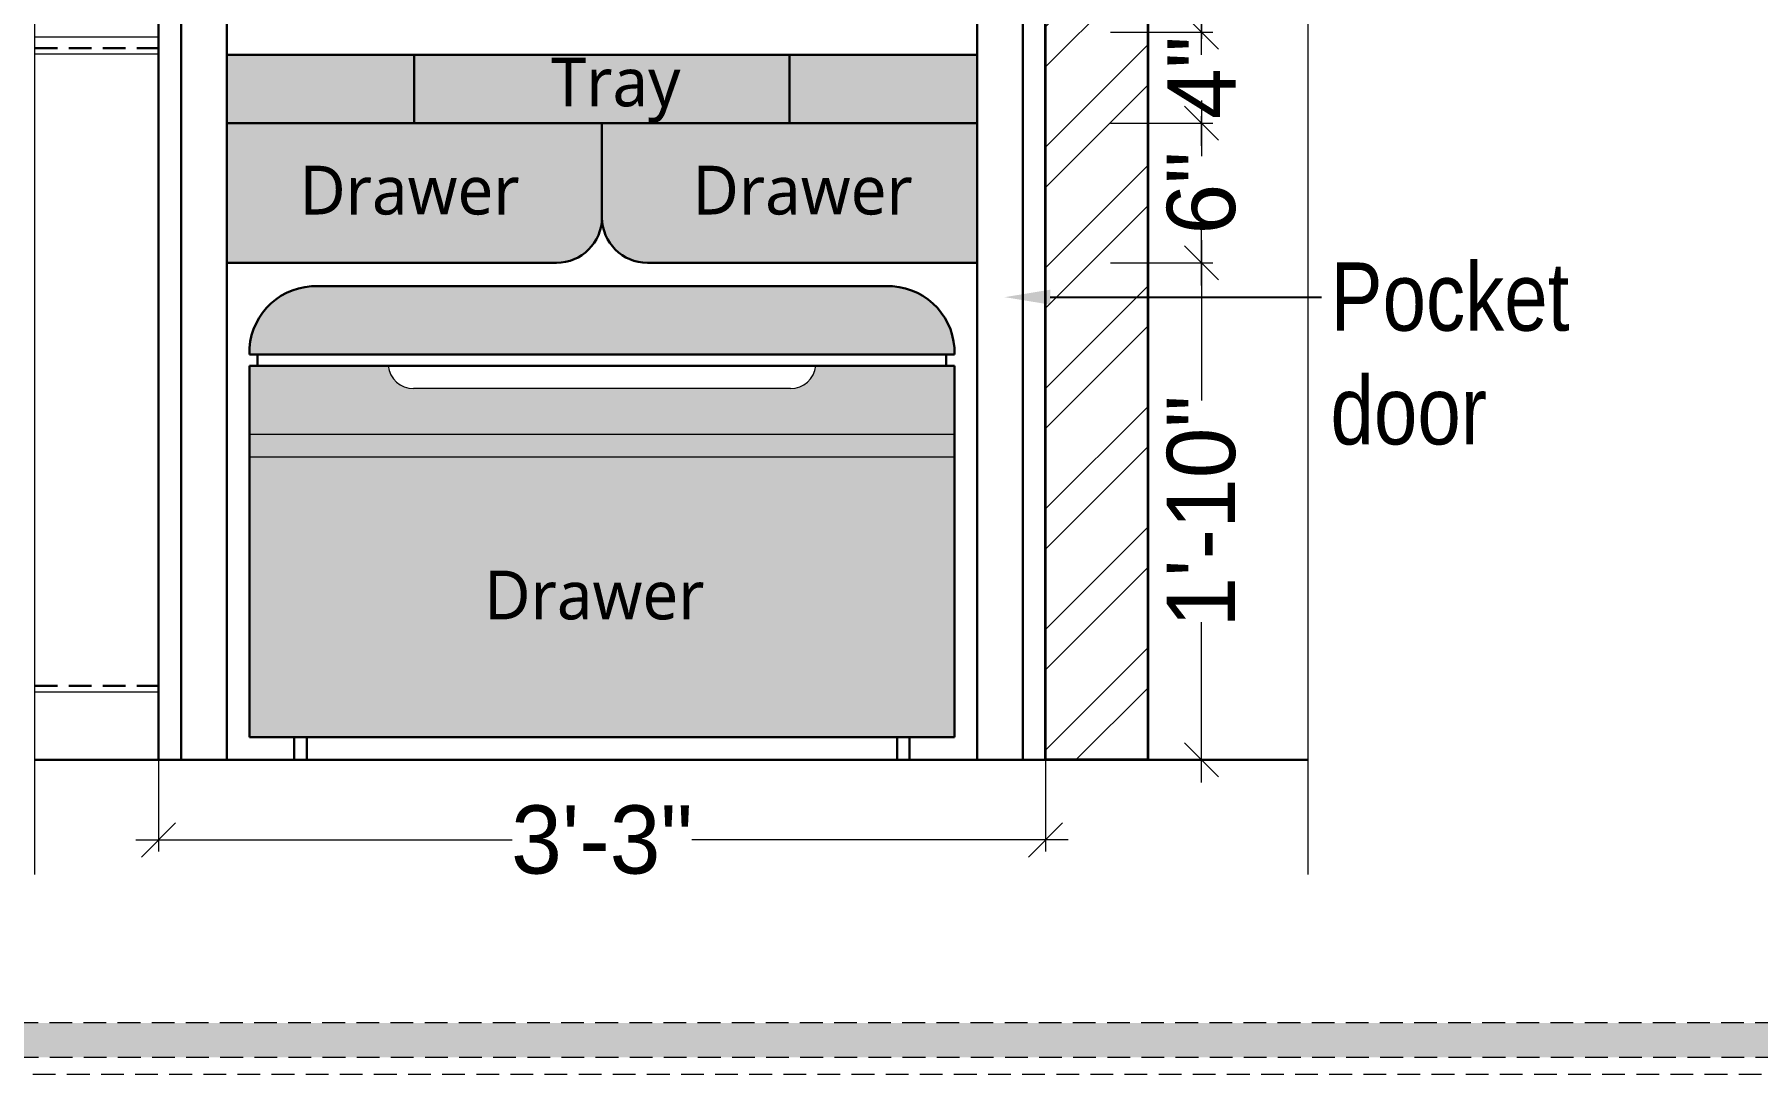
# Model space of a CAD drawing. Header units: millimetres. Extents: x 56222 to 3066687, y -650199 to -121287.
# Drawn here: x 141831.6 to 141907.4, y -185360.4 to -185314.7 of the extents above; entities that cross this region are included whole.
import ezdxf
from ezdxf import colors
from ezdxf.entities.mleader import LeaderData, LeaderLine
from ezdxf.math import Vec2, Vec3

# ---------------------------------------------------------------- set-up
doc = ezdxf.new("R2010")
doc.units = ezdxf.units.MM
doc.header["$MEASUREMENT"] = 0
doc.header["$PDMODE"] = 35
doc.linetypes.add('DASHED', pattern=[0.75, 0.5, -0.25])
doc.linetypes.add('DASHEDX2', pattern=[1.5, 1, -0.5])
doc.layers.get('Defpoints').update_dxf_attribs({"color": 220})
doc.layers.add('AR HATCH-7', color=7, linetype='Continuous')
for name, color, linetype, lineweight in [('Dimension', 10, 'DASHEDX2', 20), ('FURNITURE', 32, 'Continuous', 9), ('furniture dimensions', 1, 'DASHED', 0), ('SECTION ( SLAB PLine )', 104, 'Continuous', 30), ('Text', 7, 'Continuous', 15), ('wall', 7, 'Continuous', 30)]:
    doc.layers.add(name, color=color, linetype=linetype, lineweight=lineweight)
doc.layers.add('hatch', color=250, linetype='Continuous', lineweight=9, transparency=0.5)
doc.styles.add('century g', font='GOTHIC.TTF')
doc.styles.get("Standard").update_dxf_attribs({"font": 'arial.ttf', "height": 6})
doc.styles.add('style4', font='ARIALN.TTF')
doc.dimstyles.new('Archana', dxfattribs={"dimtxt": 2, "dimasz": 0.75, "dimexe": 0.5, "dimexo": 0.5, "dimgap": 0, "dimtad": 0, "dimzin": 0, "dimdsep": 46, "dimlunit": 4, "dimtxsty": 'century g', "dimblk": 'OBLIQUE', "dimcen": 0, "dimdle": 1, "dimclrd": 256, "dimclre": 256, "dimclrt": 256, "dimadec": 0, "dimazin": 0, "dimtfac": 1, "dimtofl": 0, "dimtmove": 1, "dimatfit": 3, "dimfxl": 1, "dimfxlon": 1, "dimtolj": 1, "dimtzin": 0, "dimlwd": -1, "dimlwe": -1, "dimarcsym": 0})

# ---------------------------------------------------------------- blocks, each defined once
blk = doc.blocks.new('_Oblique')
at = {"layer": 'wall', "color": 0, "lineweight": -2}
blk.add_line((-0.5, -0.5), (0.5, 0.5), dxfattribs=at)
blk = doc.blocks.new('*D677')
at = {"layer": 'Defpoints', "color": 0, "linetype": 'Continuous', "lineweight": 30, "transparency": 16777216}
for p in [(141837.0629570294, -185343.6006222925), (141876.0642231197, -185343.6006222925), (141876.0642231197, -185350.1230496022)]:
    blk.add_point(p, dxfattribs=at)
at = {"layer": 'furniture dimensions', "color": 5, "linetype": 'ByBlock', "transparency": 16777216}
blk.add_line((141837.0629570294, -185346.1230496022), (141837.0629570294, -185350.6230496022), dxfattribs=at)
at = {"layer": 'furniture dimensions', "color": 5, "linetype": 'Continuous', "transparency": 16777216}
for p, q in [((141876.0642231197, -185346.1230496022), (141876.0642231197, -185350.6230496022)), ((141836.0629570294, -185350.1230496022), (141852.6193344661, -185350.1230496022)), ((141877.0642231197, -185350.1230496022), (141860.5078456829, -185350.1230496022))]:
    blk.add_line(p, q, dxfattribs=at)
at = {"layer": 'furniture dimensions', "color": 5, "linetype": 'Continuous', "transparency": 16777216, "xscale": 1.5, "yscale": 1.5, "zscale": 1.5, "rotation": 180}
blk.add_blockref('_Oblique', (141837.0629570294, -185350.1230496022), dxfattribs=at)
at = {"layer": 'furniture dimensions', "color": 5, "linetype": 'Continuous', "transparency": 16777216, "xscale": 1.5, "yscale": 1.5, "zscale": 1.5}
blk.add_blockref('_Oblique', (141876.0642231197, -185350.1230496022), dxfattribs=at)
at = {"layer": 'furniture dimensions', "linetype": 'Continuous', "lineweight": 0, "transparency": 16777216, "insert": (141856.5635900745, -185350.1230496022), "char_height": 3, "attachment_point": 5, "style": 'century g'}
blk.add_mtext('\\A1;3\'-3"', dxfattribs=at)
blk = doc.blocks.new('*D678')
at = {"layer": 'Defpoints', "color": 0, "linetype": 'Continuous', "lineweight": 30, "transparency": 16777216}
for p in [(141873.0642231197, -185324.7395349603), (141882.9184087741, -185324.7395349603), (141873.0642231197, -185346.6006222926)]:
    blk.add_point(p, dxfattribs=at)
at = {"layer": 'furniture dimensions', "color": 5, "linetype": 'Continuous', "transparency": 16777216}
for p, q in [((141882.9184087741, -185323.7395349603), (141882.9184087741, -185330.7917645544)), ((141878.9184087741, -185324.7395349603), (141883.4184087741, -185324.7395349603)), ((141882.9184087741, -185347.6006222926), (141882.9184087741, -185340.5483926985))]:
    blk.add_line(p, q, dxfattribs=at)
at = {"layer": 'furniture dimensions', "color": 5, "linetype": 'ByBlock', "transparency": 16777216}
blk.add_line((141878.9184087741, -185346.6006222926), (141883.4184087741, -185346.6006222926), dxfattribs=at)
at = {"layer": 'furniture dimensions', "color": 5, "linetype": 'Continuous', "transparency": 16777216, "xscale": 1.5, "yscale": 1.5, "zscale": 1.5}
for p, rotation in [((141882.9184087741, -185324.7395349603), 90), ((141882.9184087741, -185346.6006222926), 270)]:
    blk.add_blockref('_Oblique', p, dxfattribs=dict(at, rotation=rotation))
at = {"layer": 'furniture dimensions', "linetype": 'Continuous', "lineweight": 0, "transparency": 16777216, "insert": (141882.9184087741, -185335.6700786265), "char_height": 3, "attachment_point": 5, "rotation": 90, "style": 'century g'}
blk.add_mtext('\\A1;1\'-10"', dxfattribs=at)
blk = doc.blocks.new('*D679')
at = {"layer": 'Defpoints', "color": 0, "linetype": 'Continuous', "lineweight": 30, "transparency": 16777216}
for p in [(141873.0642231197, -185318.5925046367), (141882.9184087742, -185318.5925046367), (141873.0642231197, -185324.7395349603)]:
    blk.add_point(p, dxfattribs=at)
at = {"layer": 'furniture dimensions', "color": 5, "linetype": 'Continuous', "transparency": 16777216}
for p, q in [((141882.9184087742, -185317.5925046367), (141882.9184087742, -185320.0528314913)), ((141878.9184087742, -185318.5925046367), (141883.4184087742, -185318.5925046367)), ((141882.9184087742, -185325.7395349603), (141882.9184087742, -185323.2792081058))]:
    blk.add_line(p, q, dxfattribs=at)
at = {"layer": 'furniture dimensions', "color": 5, "linetype": 'ByBlock', "transparency": 16777216}
blk.add_line((141878.9184087742, -185324.7395349603), (141883.4184087742, -185324.7395349603), dxfattribs=at)
at = {"layer": 'furniture dimensions', "color": 5, "linetype": 'Continuous', "transparency": 16777216, "xscale": 1.5, "yscale": 1.5, "zscale": 1.5}
for p, rotation in [((141882.9184087742, -185318.5925046367), 90), ((141882.9184087742, -185324.7395349603), 270)]:
    blk.add_blockref('_Oblique', p, dxfattribs=dict(at, rotation=rotation))
at = {"layer": 'furniture dimensions', "linetype": 'Continuous', "lineweight": 0, "transparency": 16777216, "insert": (141882.9184087742, -185321.6660197985), "char_height": 3, "attachment_point": 5, "rotation": 90, "style": 'century g'}
blk.add_mtext('\\A1;6"', dxfattribs=at)
blk = doc.blocks.new('*D680')
at = {"layer": 'Defpoints', "color": 0, "linetype": 'Continuous', "lineweight": 30, "transparency": 16777216}
for p in [(141873.0642231197, -185314.5925046367), (141882.9184087744, -185314.5925046367), (141873.0642231197, -185318.5925046367)]:
    blk.add_point(p, dxfattribs=at)
at = {"layer": 'furniture dimensions', "color": 5, "linetype": 'Continuous', "transparency": 16777216}
for p, q in [((141882.9184087744, -185313.5925046367), (141882.9184087744, -185314.8916208842)), ((141878.9184087744, -185314.5925046367), (141883.4184087744, -185314.5925046367)), ((141882.9184087744, -185319.5925046367), (141882.9184087744, -185318.2933883893))]:
    blk.add_line(p, q, dxfattribs=at)
at = {"layer": 'furniture dimensions', "color": 5, "linetype": 'ByBlock', "transparency": 16777216}
blk.add_line((141878.9184087744, -185318.5925046367), (141883.4184087744, -185318.5925046367), dxfattribs=at)
at = {"layer": 'furniture dimensions', "color": 5, "linetype": 'Continuous', "transparency": 16777216, "xscale": 1.5, "yscale": 1.5, "zscale": 1.5}
for p, rotation in [((141882.9184087744, -185314.5925046367), 90), ((141882.9184087744, -185318.5925046367), 270)]:
    blk.add_blockref('_Oblique', p, dxfattribs=dict(at, rotation=rotation))
at = {"layer": 'furniture dimensions', "linetype": 'Continuous', "lineweight": 0, "transparency": 16777216, "insert": (141882.9184087743, -185316.5925046367), "char_height": 3, "attachment_point": 5, "rotation": 90, "style": 'century g'}
blk.add_mtext('\\A1;4"', dxfattribs=at)
blk = doc.blocks.new('*D681')
at = {"layer": 'Defpoints', "color": 0, "linetype": 'Continuous', "lineweight": 30, "transparency": 16777216}
for p in [(141868.5642231197, -185312.5925046367), (141882.9184109949, -185312.5925046367), (141868.5642231197, -185314.5925068572)]:
    blk.add_point(p, dxfattribs=at)
at = {"layer": 'furniture dimensions', "color": 5, "linetype": 'Continuous', "transparency": 16777216}
for p, q in [((141882.9184109949, -185315.5925068572), (141882.9184109949, -185311.5925046367)), ((141882.9184109949, -185313.592505747), (141888.0315993022, -185312.0585492548)), ((141878.9184109949, -185312.5925046367), (141883.4184109949, -185312.5925046367))]:
    blk.add_line(p, q, dxfattribs=at)
at = {"layer": 'furniture dimensions', "color": 5, "linetype": 'ByBlock', "transparency": 16777216}
blk.add_line((141878.9184109949, -185314.5925068572), (141883.4184109949, -185314.5925068572), dxfattribs=at)
at = {"layer": 'furniture dimensions', "color": 5, "linetype": 'Continuous', "transparency": 16777216, "xscale": 1.5, "yscale": 1.5, "zscale": 1.5}
for p, rotation in [((141882.9184109949, -185312.5925046367), 90), ((141882.9184109949, -185314.5925068572), 270)]:
    blk.add_blockref('_Oblique', p, dxfattribs=dict(at, rotation=rotation))
at = {"layer": 'furniture dimensions', "linetype": 'Continuous', "lineweight": 0, "transparency": 16777216, "insert": (141888.0315993021, -185310.3668429326), "char_height": 3, "attachment_point": 5, "rotation": 90, "style": 'century g'}
blk.add_mtext('\\A1;2"', dxfattribs=at)

msp = doc.modelspace()

# ---------------------------------------------------------------- hatches: boundary and pattern name
at = {"layer": 'AR HATCH-7', "lineweight": 18, "true_color": 0x939598, "transparency": 33554687}
h = msp.add_hatch(dxfattribs=at)
h.set_pattern_fill('ANSI32', color=252, scale=10)
h.set_pattern_definition([(45, (2644.409981904464, -1134.810638136725), (-2.651650429449553, 2.651650429449553), []), (45, (2646.177748854476, -1134.810638136725), (-2.651650429449553, 2.651650429449553), [])])
h.paths.add_polyline_path([(141880.5642231197, -185235.6006222927), (141876.0642231197, -185235.6006222927), (141876.0642231197, -185262.1028658467), (141880.5642231197, -185262.1028658467)])
h.paths.add_polyline_path([(141880.5642231197, -185262.1028658467), (141876.0642231197, -185262.1028658467), (141876.0642231197, -185282.2510389981), (141880.5642231197, -185282.2510389981)])
h.paths.add_polyline_path([(141880.5642231197, -185282.2510389981), (141876.0642231197, -185282.2510389981), (141876.0642231197, -185293.5616297704), (141880.5642231197, -185293.5616297704)])
h.paths.add_polyline_path([(141880.5642231197, -185293.5616297704), (141876.0642231197, -185293.5616297704), (141876.0642231197, -185346.6006222925), (141880.5642231197, -185346.6006222925)])
at = {"layer": 'Dimension', "true_color": 0xd39e00}
h = msp.add_hatch(color=42, dxfattribs=at)
h.paths.add_polyline_path([(141794.4814711701, -185207.786185727), (141794.4814711701, -185359.6834844598), (142010.2828802135, -185359.6834844598), (142010.2828802135, -185207.786185727)])
h.paths.add_polyline_path([(141795.9960076673, -185209.3007222241), (142008.7683437163, -185209.3007222241), (142008.7683437163, -185358.1689479626), (141795.9960076673, -185358.1689479626)], flags=16)
at = {"layer": 'FURNITURE', "lineweight": 30, "true_color": 0xe7e9e7, "transparency": 33554687}
h = msp.add_hatch(color=254, dxfattribs=at)
h.dxf.hatch_style = 1
h.paths.add_polyline_path([(141848.3132735519, -185315.5925046366), (141840.0629570294, -185315.5925046366), (141840.0629570294, -185318.5925046366), (141848.3132735519, -185318.5925046366)])
h.paths.add_polyline_path([(141873.0642231197, -185315.5925046366), (141864.8139065971, -185315.5925046366), (141864.8139065971, -185318.5925046366), (141873.0642231197, -185318.5925046366)])
h = msp.add_hatch(color=254, dxfattribs=at)
h.dxf.hatch_style = 1
h.paths.add_polyline_path([(141864.8139065971, -185315.5925046366), (141848.3132735519, -185315.5925046366), (141848.3132735519, -185318.5925046366), (141856.5635900745, -185318.5925046366), (141864.8139065971, -185318.5925046366)])
at = {"layer": 'FURNITURE', "lineweight": 30, "true_color": 0xf1e8df, "transparency": 33554687}
h = msp.add_hatch(color=254, dxfattribs=at)
h.dxf.hatch_style = 1
h.paths.add_polyline_path([(141873.0642231197, -185318.5925046366), (141856.5635900745, -185318.5925046366), (141856.5635900745, -185322.7395349603, 0.4142135623730949), (141858.5635900745, -185324.7395349603), (141873.0642231197, -185324.7395349603)])
h.paths.add_polyline_path([(141856.5635900745, -185318.5925046366), (141840.0629570294, -185318.5925046366), (141840.0629570294, -185324.7395349603), (141854.5635900745, -185324.7395349603, 0.4142135623730951), (141856.5635900745, -185322.7395349603)])
h = msp.add_hatch(color=254, dxfattribs=at)
h.dxf.hatch_style = 1
h.paths.add_polyline_path([(141869.338107813, -185325.7720548527), (141843.7872693956, -185325.7720548527, 0.4044422341020032), (141841.0611540884, -185328.7720548527), (141841.4226998617, -185328.7720548527), (141872.0642231197, -185328.7720548527, 0.4044422340623723)])
at = {"layer": 'FURNITURE', "lineweight": 30, "true_color": 0xc8a668, "transparency": 33554559}
h = msp.add_hatch(color=43, dxfattribs=at)
h.dxf.hatch_style = 1
h.paths.add_polyline_path([(141872.0642231196, -185332.2720548527), (141841.0611540884, -185332.2720548527), (141841.0611540884, -185345.6006222925), (141872.0642231196, -185345.6006222925)])
edge = h.paths.add_edge_path()
edge.add_line((141872.0642231197, -185329.2720548527), (141871.7026773464, -185329.2720548527))
edge.add_line((141871.7026773464, -185329.2720548527), (141865.9634089195, -185329.2720548527))
edge.add_arc((141864.8495875383, -185329.151755818), 1.120299034649114, 270, 353.8356259225675, ccw=False)
edge.add_line((141864.8495875383, -185330.2720548527), (141848.2757896691, -185330.2720548527))
edge.add_arc((141848.2757896691, -185329.151755818), 1.12029903466464, 186.1643740774325, 270, ccw=False)
edge.add_line((141847.1619682879, -185329.2720548527), (141841.0611540884, -185329.2720548527))
edge.add_line((141841.0611540884, -185329.2720548527), (141841.0611540884, -185332.2720548527))
edge.add_line((141841.0611540884, -185332.2720548527), (141872.0642231197, -185332.2720548527))
edge.add_line((141872.0642231197, -185332.2720548527), (141872.0642231197, -185329.2720548527))
h.paths.add_polyline_path([(141850.7641393987, -185341.6778678081), (141861.427036022, -185341.6778678081)], flags=16)

# ---------------------------------------------------------------- linework, layer by layer
at = {"layer": 'Dimension', "color": 42, "true_color": 0xd39e00, "elevation": 0.129321579205486}
for points in [[(141793.7242029214, -185207.0289174783), (142011.0401484621, -185207.0289174783), (142011.0401484621, -185360.4407527084), (141793.7242029214, -185360.4407527084)], [(141794.4814711701, -185207.786185727), (142010.2828802135, -185207.786185727), (142010.2828802135, -185359.6834844598), (141794.4814711701, -185359.6834844598)], [(141795.9960076673, -185209.3007222241), (142008.7683437163, -185209.3007222241), (142008.7683437163, -185358.1689479626), (141795.9960076673, -185358.1689479626)]]:
    msp.add_lwpolyline(points, close=True, dxfattribs=at)
at = {"layer": 'FURNITURE', "lineweight": 0}
for p, q in [((141831.619642764, -185314.7951675708, 0.258643158410972), (141837.0629570294, -185314.7951675708, 0.258643158410972)), ((141831.619642764, -185315.5451675708, 0.258643158410972), (141837.0629570294, -185315.5451675708, 0.258643158410972)), ((141831.619642764, -185343.6006222925, 0.258643158410972), (141837.0629570294, -185343.6006222925, 0.258643158410972))]:
    msp.add_line(p, q, dxfattribs=at)
at = {"layer": 'FURNITURE', "color": 3, "linetype": 'DASHEDX2', "lineweight": 30}
for p, q in [((141831.619642764, -185315.2948844096, 0.258643158410972), (141837.0629570294, -185315.2948844096, 0.258643158410972)), ((141831.619642764, -185343.3501950836, 0.258643158410972), (141837.0629570294, -185343.350195085, 0.258643158410972))]:
    msp.add_line(p, q, dxfattribs=at)
at = {"layer": 'FURNITURE', "lineweight": 30}
for p, q in [((141840.0629570294, -185315.5925046366, 0.258643158410972), (141873.0642231197, -185315.5925046366, 0.258643158410972)), ((141848.3132735519, -185315.5925046366, 0.258643158410972), (141848.3132735519, -185318.5925046366, 0.258643158410972)), ((141864.8139065971, -185315.5925046366, 0.258643158410972), (141864.8139065971, -185318.5925046366, 0.258643158410972)), ((141840.0629570294, -185318.5925046366, 0.258643158410972), (141862.5648561648, -185318.5925046366, 0.258643158410972)), ((141869.338107813, -185325.7720548527, 0.258643158410972), (141843.7872693956, -185325.7720548527, 0.258643158410972)), ((141872.0642231197, -185328.7720548527, 0.258643158410972), (141841.0611540884, -185328.7720548527, 0.258643158410972)), ((141841.0611540884, -185345.6006222925, 0.258643158410972), (141841.0611540884, -185329.2720548527, 0.258643158410972)), ((141872.0642231197, -185329.2720548527, 0.258643158410972), (141841.0611540884, -185329.2720548527, 0.258643158410972)), ((141872.0642231196, -185345.6006222925, 0.258643158410972), (141872.0642231197, -185329.2720548527, 0.258643158410972)), ((141841.0611540884, -185345.6006222925, 0.258643158410972), (141872.0642231196, -185345.6006222925, 0.258643158410972)), ((141840.0629570294, -185346.6006222925, 0.258643158410972), (141873.0642231197, -185346.6006222925, 0.258643158410972))]:
    msp.add_line(p, q, dxfattribs=at)
at = {"layer": 'FURNITURE', "lineweight": 13}
for p, q in [((141864.8495875382, -185330.2720548527, 0.258643158410972), (141848.2757896691, -185330.2720548526, 0.258643158410972)), ((141841.0611540884, -185333.2720548527, 0.258643158410972), (141872.0642231197, -185333.2720548527, 0.258643158410972))]:
    msp.add_line(p, q, dxfattribs=at)
at = {"layer": 'FURNITURE', "lineweight": 0, "elevation": 0.258643158410972}
msp.add_lwpolyline([(141837.0629570294, -185239.6006222944), (141876.0642231197, -185239.6006222944), (141876.0642231197, -185346.6006222925), (141837.0629570294, -185346.6006222925)], close=True, dxfattribs=at)
at = {"layer": 'FURNITURE', "lineweight": 30, "elevation": 0.258643158410972}
for points in [[(141837.0629570294, -185239.6006222944), (141876.0642231197, -185239.6006222944), (141876.0642231197, -185346.6006222925), (141837.0629570294, -185346.6006222925)], [(141843.0372752706, -185346.6006222925), (141843.5905264523, -185346.6006222925), (141843.5905264523, -185345.6006222925), (141843.0372752706, -185345.6006222925)], [(141870.0881019373, -185346.6006222925), (141869.5348507557, -185346.6006222925), (141869.5348507557, -185345.6006222925), (141870.0881019373, -185345.6006222925)]]:
    msp.add_lwpolyline(points, close=True, dxfattribs=at)
for points in [[(141840.0629570294, -185346.6006222925), (141840.0492200174, -185249.2589123452, -0.4548454623224002), (141844.0629570294, -185244.6006222944), (141869.0642231197, -185244.6006222944, -0.4350856163255921), (141873.0642231197, -185248.918742189), (141873.0642231197, -185346.6006222925)], [(141840.0629570294, -185318.5925046366), (141856.5635900745, -185318.5925046366), (141856.5635900745, -185322.7395349603, -0.4142135623730951), (141854.5635900745, -185324.7395349603), (141840.0629570294, -185324.7395349603)], [(141873.0642231197, -185318.5925046366), (141856.5635900745, -185318.5925046366), (141856.5635900745, -185322.7395349603, 0.4142135623730951), (141858.5635900745, -185324.7395349603), (141873.0642231197, -185324.7395349603)]]:
    msp.add_lwpolyline(points, format="xyb", dxfattribs=at)
for points in [[(141837.0629570294, -185346.6006222925), (141837.0629570294, -185250.6006222934)], [(141876.0642231197, -185250.6006222934), (141876.0642231197, -185346.6006222925)], [(141838.0629570294, -185346.6006222925), (141838.0629570294, -185257.9961323262)], [(141875.0642231197, -185257.9961323262), (141875.0642231197, -185346.6006222925)], [(141841.0611540884, -185329.2720548527), (141841.4226998617, -185329.2720548527), (141841.4226998617, -185328.7720548527), (141841.0611540884, -185328.7720548527)], [(141872.0642231197, -185329.2720548527), (141871.7026773464, -185329.2720548527), (141871.7026773464, -185328.7720548527), (141872.0642231197, -185328.7720548527)]]:
    msp.add_lwpolyline(points, dxfattribs=at)
at = {"layer": 'FURNITURE', "lineweight": 13, "elevation": 0.258643158410972}
msp.add_lwpolyline([(141841.0611540884, -185332.2720548527), (141872.0642231196, -185332.2720548527), (141872.0642231196, -185345.6006222925), (141841.0611540884, -185345.6006222925)], close=True, dxfattribs=at)
at = {"layer": 'FURNITURE', "lineweight": 30}
for centre, start, end in [((141843.9752858054, -185328.6815237683, 0.258643158410972), 93.69744070226209, 181.7793915407006), ((141869.1500914027, -185328.6815237683, 0.258643158410972), 358.2206084592993, 86.30255929773791)]:
    msp.add_arc(centre, 2.915537607560745, start, end, dxfattribs=at)
at = {"layer": 'FURNITURE', "lineweight": 13}
for centre, start, end in [((141848.2757896691, -185329.151755818, 0.258643158410972), 186.1643740803581, 270), ((141864.8495875383, -185329.151755818, 0.258643158410972), 270.0000000016675, 353.8356259196418)]:
    msp.add_arc(centre, 1.12029903466464, start, end, dxfattribs=at)
at = {"layer": 'furniture dimensions', "lineweight": 0}
for q in [(141837.0629570294, -185346.6006222925, 0.258643158410972), (141876.0642231197, -185346.6006222925, 0.258643158410972)]:
    msp.add_line((141831.619642764, -185346.6006222925, 0.258643158410972), q, dxfattribs=at)
at = {"layer": 'hatch', "lineweight": 35, "transparency": 33554687, "elevation": 0.258643158410972}
msp.add_lwpolyline([(141876.0642231197, -185235.6006222935), (141880.5642231197, -185235.6006222935), (141880.5642231197, -185346.6006222925), (141876.0642231197, -185346.6006222925)], close=True, dxfattribs=at)
at = {"layer": 'SECTION ( SLAB PLine )', "color": 1}
msp.add_line((141831.619642764, -185346.6006222925, 0.258643158410972), (141887.5913168375, -185346.6006222925, 0.258643158410972), dxfattribs=at)
at = {"layer": 'Text', "color": 251, "linetype": 'Continuous', "lineweight": 0, "true_color": 0x636466, "elevation": 0.258643158410972}
for points in [[(141831.619642764, -185214.4598832951), (141831.619642764, -185280.6452496279), (141830.3586787277, -185281.4259417912), (141832.7927347422, -185281.6759417912), (141831.619642764, -185282.5129246548), (141831.619642764, -185351.6420002883)], [(141887.5913168375, -185214.4598832951), (141887.5913168375, -185280.6452496279), (141886.3303528012, -185281.4259417912), (141888.7644088157, -185281.6759417912), (141887.5913168375, -185282.5129246548), (141887.5913168375, -185351.6420002883)]]:
    msp.add_lwpolyline(points, dxfattribs=at)

# ---------------------------------------------------------------- texts
at = {"layer": 'Text', "ltscale": 20, "char_height": 2.143647067667527, "width": 19.10275219505951, "attachment_point": 1}
for s, insert in [('\\pxqc;{\\fMalgun Gothic|b0|i0|c0|p34;\\C1;Tray}', (141847.6158505393, -185315.7119183709, 0.258643158410972)), ('\\pxqc;{\\fMalgun Gothic|b0|i0|c0|p34;\\C1;Drawer}', (141838.5491685275, -185320.470160351, 0.258643158410972)), ('\\pxqc;{\\fMalgun Gothic|b0|i0|c0|p34;\\C1;Drawer}', (141855.8336171043, -185320.470160351, 0.258643158410972)), ('\\pxqc;{\\fMalgun Gothic|b0|i0|c0|p34;\\C1;Drawer}', (141846.6774614136, -185338.2774493958, 0.258643158410972))]:
    msp.add_mtext(s, dxfattribs=dict(at, insert=insert))

# ---------------------------------------------------------------- dimensions: what is measured, and where the dimension line sits
at = {"layer": 'furniture dimensions', "color": 5, "linetype": 'Continuous', "lineweight": 0}
for base, p1, p2, picture, middle in [((141882.9184109949, -185312.5925046367, 0.258643158410972), (141868.5642231197, -185314.5925068572, 0.258643158410972), (141868.5642231197, -185312.5925046366, 0.258643158410972), '*D681', (141888.0315993021, -185312.0585492548, 0.258643158410972)), ((141882.9184087744, -185314.5925046367, 0.258643158410972), (141873.0642231197, -185318.5925046366, 0.258643158410972), (141873.0642231197, -185314.5925046366, 0.258643158410972), '*D680', (141882.9184087743, -185316.5925046367, 0.258643158410972)), ((141882.9184087742, -185318.5925046367, 0.258643158410972), (141873.0642231197, -185324.7395349603, 0.258643158410972), (141873.0642231197, -185318.5925046366, 0.258643158410972), '*D679', (141882.9184087742, -185321.6660197985, 0.258643158410972)), ((141882.9184087741, -185324.7395349603, 0.258643158410972), (141873.0642231197, -185346.6006222925, 0.258643158410972), (141873.0642231197, -185324.7395349603, 0.258643158410972), '*D678', (141882.9184087741, -185335.6700786265, 0.258643158410972))]:
    dim = msp.add_linear_dim(base=base, p1=p1, p2=p2, angle=90, dimstyle='Archana', override={"dimtxt": 3, "dimasz": 1.5, "dimdec": 0, "dimclrd": 5, "dimclre": 5, "dimfxl": 4}, dxfattribs=at)
    dim.commit()
    dim.dimension.update_dxf_attribs({"geometry": picture, "text_midpoint": middle})
dim = msp.add_linear_dim(base=(141876.0642231197, -185350.1230496022, 0.258643158410972), p1=(141837.0629570294, -185343.6006222925, 0.258643158410972), p2=(141876.0642231197, -185343.6006222925, 0.258643158410972), dimstyle='Archana', override={"dimtxt": 3, "dimasz": 1.5, "dimdec": 0, "dimclrd": 5, "dimclre": 5, "dimfxl": 4}, dxfattribs=at)
dim.commit()
dim.dimension.update_dxf_attribs({"geometry": '*D677', "text_midpoint": (141856.5635900745, -185350.1230496022, 0.258643158410972)})

# ---------------------------------------------------------------- leaders
at = {"layer": 'Text', "color": 1, "lineweight": 0, "ltscale": 20}
ml = msp.add_multileader_mtext('Standard', dxfattribs=at)
ml.set_content('Pocket \\Pdoor', color=1, style='style4')
ml.set_leader_properties()
ml.build(insert=Vec2(0, 0))
ml.multileader.update_dxf_attribs({"dogleg_length": 2.024561314337916, "arrow_head_size": 2})
ctx = ml.context
ctx.base_point, ctx.char_height, ctx.arrow_head_size, ctx.landing_gap_size, ctx.plane_origin = Vec3(141888.1903873571, -185326.2486075868, 0.258643158410972), 3, 2, 0.4, Vec3(141821.1548912938, -185326.2486075868, 0.258643158410972)
notes = []
notes.append((ctx, [(0, (1, 1, 0), (141886.1658260427, -185326.2486075868, 0.258643158410972), (1, 0), 2.024561314337916, [(0, [(141874.269187038, -185326.2486075868, 0.258643158410972)], 0, [])])]))
ctx.mtext.insert = Vec3(141888.5903873571, -185324.7240509701, 0.258643158410972)
for ctx, leaders in notes:
    for number, flags, end, landing, length, lines in leaders:
        leader = LeaderData()
        leader.index, (leader.has_last_leader_line, leader.has_dogleg_vector, leader.attachment_direction) = number, flags
        leader.last_leader_point, leader.dogleg_vector, leader.dogleg_length = Vec3(end), Vec3(landing), length
        for number, points, colour, breaks in lines:
            line = LeaderLine()
            line.index, line.vertices, line.color, line.breaks = number, Vec3.list(points), colors.encode_raw_color(colour), breaks
            leader.lines.append(line)
        ctx.leaders.append(leader)

doc.saveas('drawing.dxf')
